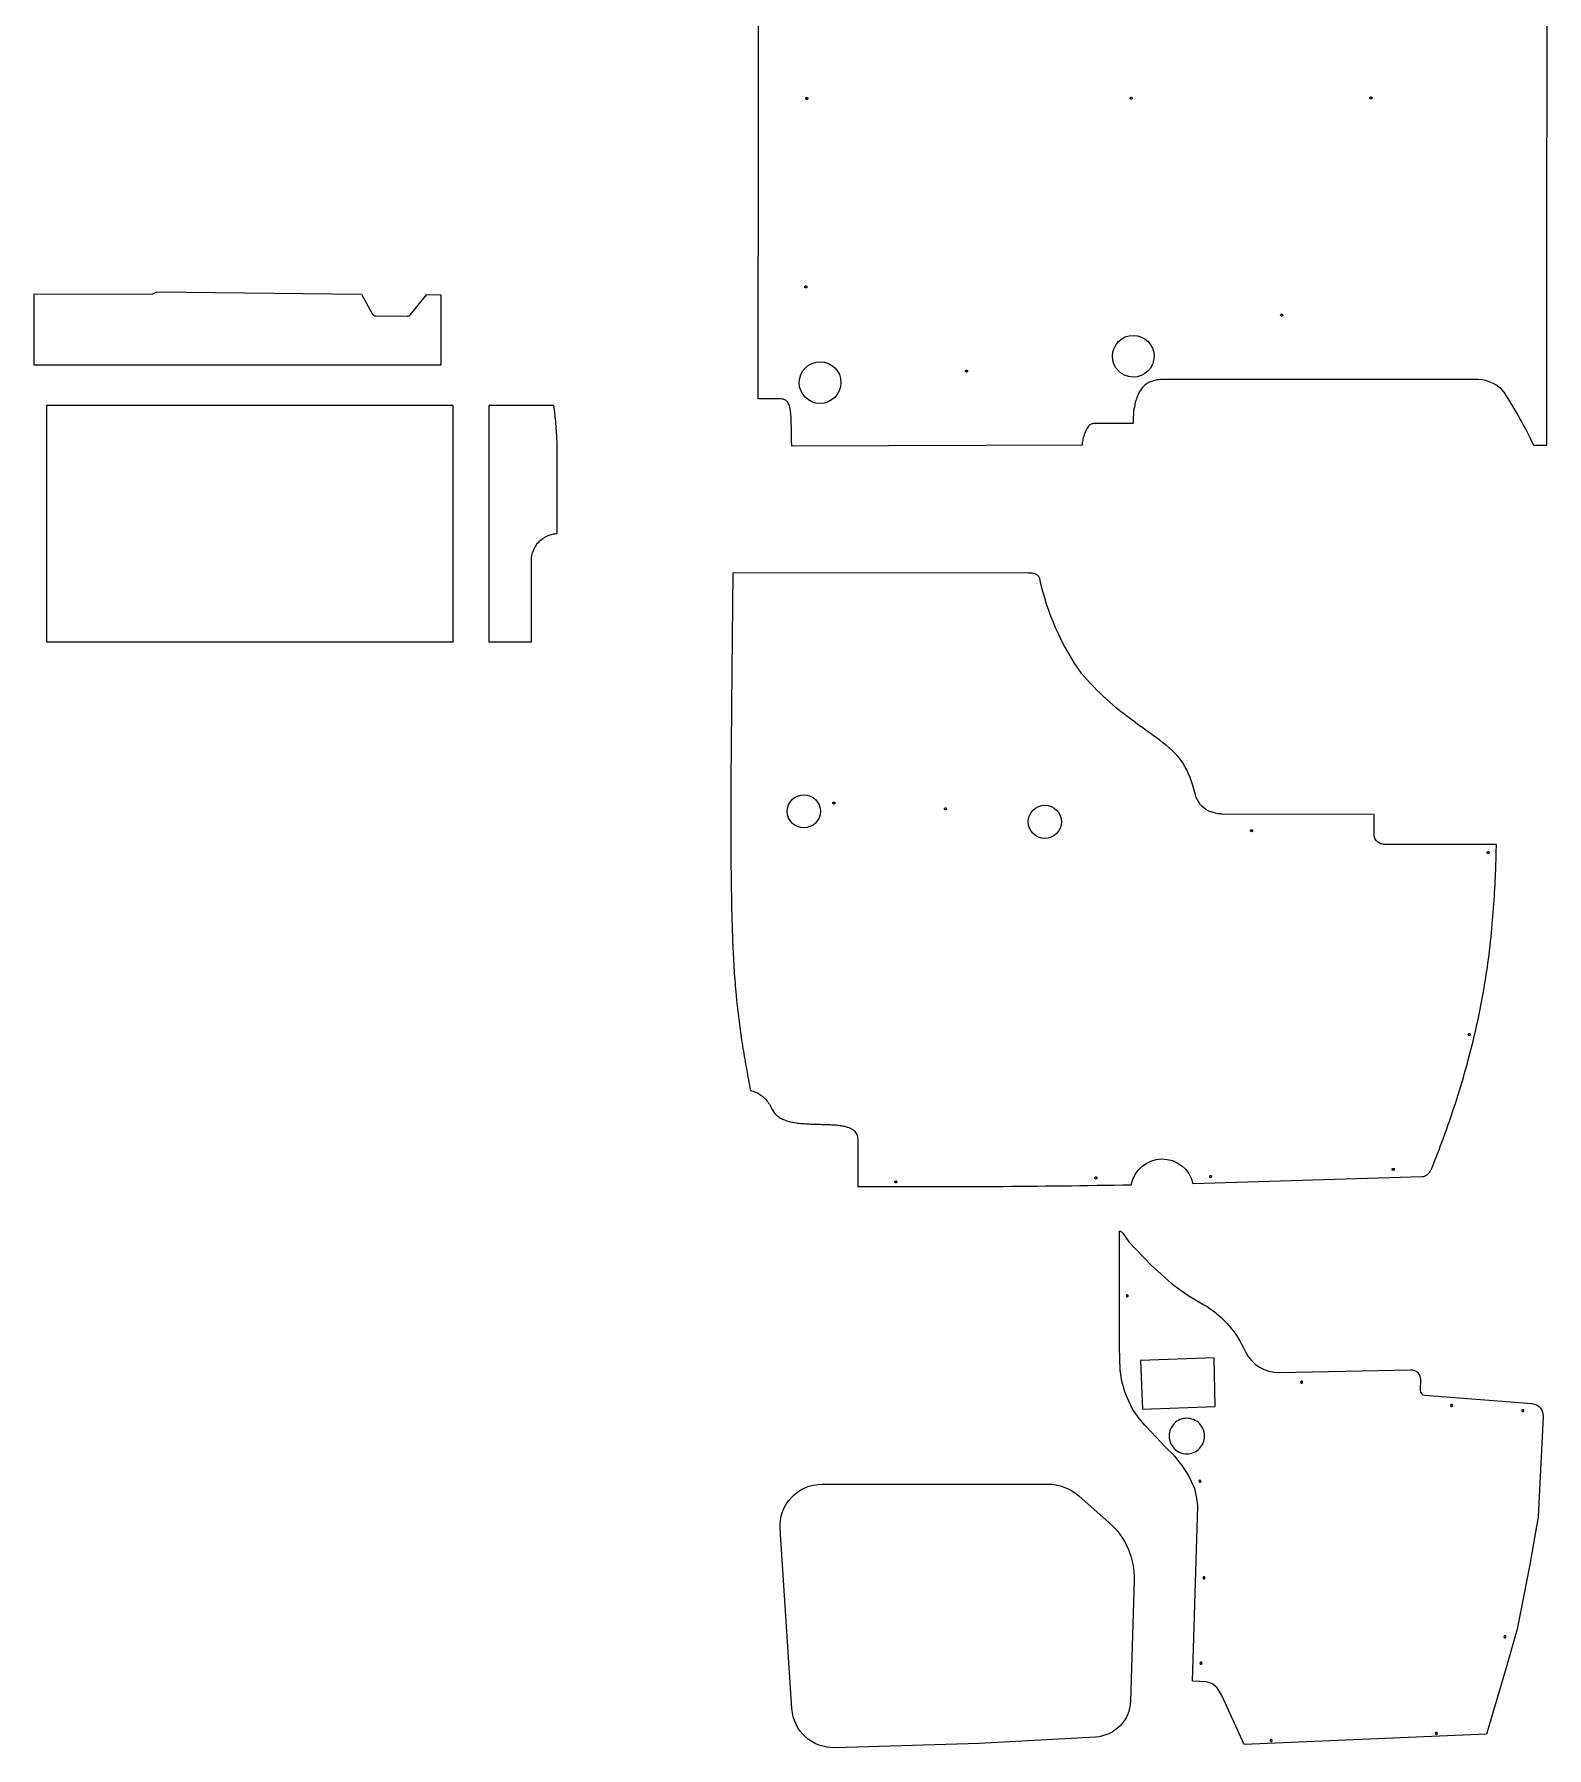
# Model space of a CAD drawing. Extents: x 573 to 5238, y 576 to 6638.
# Drawn here: x 664 to 3639, y 576 to 3947 of the extents above; entities that cross this region are included whole.
import ezdxf

# ---------------------------------------------------------------- set-up
doc = ezdxf.new("R2010")
doc.units = 0
doc.layers.add('Default Layer', color=1, linetype='CONTINUOUS')

msp = doc.modelspace()

# ---------------------------------------------------------------- linework, layer by layer
at = {"layer": 'Default Layer'}
msp.add_lwpolyline([(3639.2, 4352), (3639, 3138.1), (3613.9, 3138, 0.0325), (3555.6, 3243, 0.2121), (3504.9, 3267.7), (2888.3, 3268.1, 0.0087), (2884.2, 3268.1, 0.0262), (2874.6, 3267.3, 0.0328), (2866, 3265.5, 0.0423), (2857.9, 3262.6, 0.0634), (2848.8, 3256.8, 0.0577), (2841.8, 3249.5, 0.0411), (2837.2, 3242.2, 0.0324), (2833.5, 3234, 0.0262), (2830.6, 3224.5, 0.0211), (2828.2, 3213.5, 0.017), (2826.5, 3205.5, 0.0133), (2825.4, 3181.1), (2746.4, 3181.1, 0.0273), (2745.7, 3181, 0.082), (2743.2, 3180.2, 0.0588), (2740.7, 3178.6, 0.0445), (2738, 3175.9, 0.0357), (2735.1, 3171.9, 0.0312), (2731.9, 3165.9, 0.0328), (2728.4, 3156.6, 0.0354), (2725.9, 3145.8, 0.0301), (2725.2, 3139), (2725.2, 3139), (2154.1, 3136.7), (2153.9, 3147.6), (2153.7, 3162.7, 0.0034), (2153.2, 3181.3, 0.0071), (2152.6, 3194.3, 0.012), (2151.8, 3203.9, 0.0182), (2150.8, 3210.9, 0.0263), (2149.5, 3216.2, 0.0364), (2148, 3220.2, 0.052), (2146.1, 3223.5, 0.0978), (2142.2, 3227, 0.0593), (2138.8, 3228.5, 0.0391), (2134.9, 3229.4, 0.0244), (2130.2, 3229.9, 0.0136), (2124, 3230), (2088.3, 3230.1), (2089.3, 4352)], format="xyb", dxfattribs=at)
for points in [[(2181.8, 3821.1), (2181.8, 3821.3), (2181.8, 3821.5), (2181.9, 3821.7), (2181.9, 3821.8), (2182, 3822), (2182.1, 3822.2), (2182.2, 3822.3), (2182.4, 3822.5), (2182.5, 3822.6), (2182.7, 3822.7), (2182.8, 3822.8), (2183, 3822.9), (2183.2, 3823), (2183.4, 3823), (2183.6, 3823), (2183.8, 3823.1), (2184, 3823), (2184.2, 3823), (2184.4, 3823), (2184.6, 3822.9), (2184.7, 3822.8), (2184.9, 3822.7), (2185.1, 3822.6), (2185.2, 3822.5), (2185.3, 3822.3), (2185.4, 3822.2), (2185.5, 3822), (2185.6, 3821.8), (2185.7, 3821.7), (2185.7, 3821.5), (2185.8, 3821.3), (2185.8, 3821.1), (2185.8, 3820.9), (2185.7, 3820.7), (2185.7, 3820.5), (2185.6, 3820.3), (2185.5, 3820.1), (2185.4, 3819.9), (2185.3, 3819.8), (2185.2, 3819.6), (2185.1, 3819.5), (2184.9, 3819.4), (2184.7, 3819.3), (2184.6, 3819.2), (2184.4, 3819.1), (2184.2, 3819.1), (2184, 3819.1), (2183.8, 3819.1), (2183.6, 3819.1), (2183.4, 3819.1), (2183.2, 3819.1), (2183, 3819.2), (2182.8, 3819.3), (2182.7, 3819.4), (2182.5, 3819.5), (2182.4, 3819.6), (2182.2, 3819.8), (2182.1, 3819.9), (2182, 3820.1), (2181.9, 3820.3), (2181.9, 3820.5), (2181.8, 3820.7), (2181.8, 3820.9), (2181.8, 3821.1)], [(2819.8, 3821.2), (2819.8, 3821.4), (2819.8, 3821.6), (2819.9, 3821.8), (2819.9, 3822), (2820, 3822.1), (2820.1, 3822.3), (2820.2, 3822.4), (2820.4, 3822.6), (2820.5, 3822.7), (2820.7, 3822.8), (2820.8, 3822.9), (2821, 3823), (2821.2, 3823.1), (2821.4, 3823.1), (2821.6, 3823.2), (2821.8, 3823.2), (2822, 3823.2), (2822.2, 3823.1), (2822.4, 3823.1), (2822.6, 3823), (2822.7, 3822.9), (2822.9, 3822.8), (2823.1, 3822.7), (2823.2, 3822.6), (2823.3, 3822.4), (2823.4, 3822.3), (2823.5, 3822.1), (2823.6, 3822), (2823.7, 3821.8), (2823.7, 3821.6), (2823.8, 3821.4), (2823.8, 3821.2), (2823.8, 3821), (2823.7, 3820.8), (2823.7, 3820.6), (2823.6, 3820.4), (2823.5, 3820.2), (2823.4, 3820.1), (2823.3, 3819.9), (2823.2, 3819.8), (2823.1, 3819.6), (2822.9, 3819.5), (2822.7, 3819.4), (2822.6, 3819.3), (2822.4, 3819.3), (2822.2, 3819.2), (2822, 3819.2), (2821.8, 3819.2), (2821.6, 3819.2), (2821.4, 3819.2), (2821.2, 3819.3), (2821, 3819.3), (2820.8, 3819.4), (2820.7, 3819.5), (2820.5, 3819.6), (2820.4, 3819.8), (2820.2, 3819.9), (2820.1, 3820.1), (2820, 3820.2), (2819.9, 3820.4), (2819.9, 3820.6), (2819.8, 3820.8), (2819.8, 3821), (2819.8, 3821.2)], [(3291, 3822), (3291.1, 3822.2), (3291.1, 3822.4), (3291.1, 3822.5), (3291.2, 3822.7), (3291.3, 3822.9), (3291.4, 3823.1), (3291.5, 3823.2), (3291.6, 3823.4), (3291.8, 3823.5), (3291.9, 3823.6), (3292.1, 3823.7), (3292.3, 3823.8), (3292.5, 3823.9), (3292.6, 3823.9), (3292.8, 3823.9), (3293, 3824), (3293.3, 3823.9), (3293.5, 3823.9), (3293.6, 3823.9), (3293.8, 3823.8), (3294, 3823.7), (3294.2, 3823.6), (3294.3, 3823.5), (3294.5, 3823.4), (3294.6, 3823.2), (3294.7, 3823.1), (3294.8, 3822.9), (3294.9, 3822.7), (3295, 3822.5), (3295, 3822.4), (3295, 3822.2), (3295, 3822), (3295, 3821.7), (3295, 3821.5), (3295, 3821.4), (3294.9, 3821.2), (3294.8, 3821), (3294.7, 3820.8), (3294.6, 3820.7), (3294.5, 3820.5), (3294.3, 3820.4), (3294.2, 3820.3), (3294, 3820.2), (3293.8, 3820.1), (3293.6, 3820), (3293.5, 3820), (3293.3, 3820), (3293, 3820), (3292.8, 3820), (3292.6, 3820), (3292.5, 3820), (3292.3, 3820.1), (3292.1, 3820.2), (3291.9, 3820.3), (3291.8, 3820.4), (3291.6, 3820.5), (3291.5, 3820.7), (3291.4, 3820.8), (3291.3, 3821), (3291.2, 3821.2), (3291.1, 3821.4), (3291.1, 3821.5), (3291.1, 3821.7), (3291, 3822)], [(2179.8, 3450.2), (2179.8, 3450.4), (2179.8, 3450.6), (2179.9, 3450.8), (2179.9, 3451), (2180, 3451.1), (2180.1, 3451.3), (2180.2, 3451.5), (2180.4, 3451.6), (2180.5, 3451.7), (2180.7, 3451.8), (2180.8, 3451.9), (2181, 3452), (2181.2, 3452.1), (2181.4, 3452.1), (2181.6, 3452.2), (2181.8, 3452.2), (2182, 3452.2), (2182.2, 3452.1), (2182.4, 3452.1), (2182.6, 3452), (2182.7, 3451.9), (2182.9, 3451.8), (2183.1, 3451.7), (2183.2, 3451.6), (2183.3, 3451.5), (2183.4, 3451.3), (2183.5, 3451.1), (2183.6, 3451), (2183.7, 3450.8), (2183.7, 3450.6), (2183.8, 3450.4), (2183.8, 3450.2), (2183.8, 3450), (2183.7, 3449.8), (2183.7, 3449.6), (2183.6, 3449.4), (2183.5, 3449.2), (2183.4, 3449.1), (2183.3, 3448.9), (2183.2, 3448.8), (2183.1, 3448.6), (2182.9, 3448.5), (2182.7, 3448.4), (2182.6, 3448.3), (2182.4, 3448.3), (2182.2, 3448.2), (2182, 3448.2), (2181.8, 3448.2), (2181.6, 3448.2), (2181.4, 3448.2), (2181.2, 3448.3), (2181, 3448.3), (2180.8, 3448.4), (2180.7, 3448.5), (2180.5, 3448.6), (2180.4, 3448.8), (2180.2, 3448.9), (2180.1, 3449.1), (2180, 3449.2), (2179.9, 3449.4), (2179.9, 3449.6), (2179.8, 3449.8), (2179.8, 3450), (2179.8, 3450.2)], [(3115.8, 3394.7), (3115.8, 3394.9), (3115.8, 3395.1), (3115.9, 3395.3), (3115.9, 3395.5), (3116, 3395.7), (3116.1, 3395.8), (3116.2, 3396), (3116.4, 3396.1), (3116.5, 3396.3), (3116.7, 3396.4), (3116.8, 3396.5), (3117, 3396.6), (3117.2, 3396.6), (3117.4, 3396.7), (3117.6, 3396.7), (3117.8, 3396.7), (3118, 3396.7), (3118.2, 3396.7), (3118.4, 3396.6), (3118.6, 3396.6), (3118.7, 3396.5), (3118.9, 3396.4), (3119.1, 3396.3), (3119.2, 3396.1), (3119.3, 3396), (3119.4, 3395.8), (3119.5, 3395.7), (3119.6, 3395.5), (3119.7, 3395.3), (3119.7, 3395.1), (3119.8, 3394.9), (3119.8, 3394.7), (3119.8, 3394.5), (3119.7, 3394.3), (3119.7, 3394.1), (3119.6, 3393.9), (3119.5, 3393.8), (3119.4, 3393.6), (3119.3, 3393.4), (3119.2, 3393.3), (3119.1, 3393.2), (3118.9, 3393.1), (3118.7, 3393), (3118.6, 3392.9), (3118.4, 3392.8), (3118.2, 3392.8), (3118, 3392.7), (3117.8, 3392.7), (3117.6, 3392.7), (3117.4, 3392.8), (3117.2, 3392.8), (3117, 3392.9), (3116.8, 3393), (3116.7, 3393.1), (3116.5, 3393.2), (3116.4, 3393.3), (3116.2, 3393.4), (3116.1, 3393.6), (3116, 3393.8), (3115.9, 3393.9), (3115.9, 3394.1), (3115.8, 3394.3), (3115.8, 3394.5), (3115.8, 3394.7)], [(2495.8, 3284.5), (2495.8, 3284.7), (2495.8, 3284.9), (2495.9, 3285.1), (2495.9, 3285.3), (2496, 3285.5), (2496.1, 3285.7), (2496.2, 3285.8), (2496.4, 3285.9), (2496.5, 3286.1), (2496.7, 3286.2), (2496.8, 3286.3), (2497, 3286.4), (2497.2, 3286.4), (2497.4, 3286.5), (2497.6, 3286.5), (2497.8, 3286.5), (2498, 3286.5), (2498.2, 3286.5), (2498.4, 3286.4), (2498.6, 3286.4), (2498.7, 3286.3), (2498.9, 3286.2), (2499.1, 3286.1), (2499.2, 3285.9), (2499.3, 3285.8), (2499.4, 3285.7), (2499.5, 3285.5), (2499.6, 3285.3), (2499.7, 3285.1), (2499.7, 3284.9), (2499.8, 3284.7), (2499.8, 3284.5), (2499.8, 3284.3), (2499.7, 3284.1), (2499.7, 3283.9), (2499.6, 3283.8), (2499.5, 3283.6), (2499.4, 3283.4), (2499.3, 3283.3), (2499.2, 3283.1), (2499.1, 3283), (2498.9, 3282.9), (2498.7, 3282.8), (2498.6, 3282.7), (2498.4, 3282.6), (2498.2, 3282.6), (2498, 3282.5), (2497.8, 3282.5), (2497.6, 3282.5), (2497.4, 3282.6), (2497.2, 3282.6), (2497, 3282.7), (2496.8, 3282.8), (2496.7, 3282.9), (2496.5, 3283), (2496.4, 3283.1), (2496.2, 3283.3), (2496.1, 3283.4), (2496, 3283.6), (2495.9, 3283.8), (2495.9, 3283.9), (2495.8, 3284.1), (2495.8, 3284.3), (2495.8, 3284.5)], [(688, 2752), (1488, 2752), (1488, 3217), (688, 3217), (688, 2752)], [(2239, 2434.6), (2239, 2434.4), (2239, 2434.2), (2238.9, 2434), (2238.8, 2433.8), (2238.8, 2433.7), (2238.7, 2433.5), (2238.5, 2433.3), (2238.4, 2433.2), (2238.3, 2433.1), (2238.1, 2433), (2237.9, 2432.9), (2237.8, 2432.8), (2237.6, 2432.7), (2237.4, 2432.7), (2237.2, 2432.6), (2237, 2432.6), (2236.8, 2432.6), (2236.6, 2432.7), (2236.4, 2432.7), (2236.2, 2432.8), (2236, 2432.9), (2235.9, 2433), (2235.7, 2433.1), (2235.6, 2433.2), (2235.5, 2433.3), (2235.3, 2433.5), (2235.2, 2433.7), (2235.2, 2433.8), (2235.1, 2434), (2235, 2434.2), (2235, 2434.4), (2235, 2434.6), (2235, 2434.8), (2235, 2435), (2235.1, 2435.2), (2235.2, 2435.4), (2235.2, 2435.6), (2235.3, 2435.7), (2235.5, 2435.9), (2235.6, 2436), (2235.7, 2436.2), (2235.9, 2436.3), (2236, 2436.4), (2236.2, 2436.5), (2236.4, 2436.5), (2236.6, 2436.6), (2236.8, 2436.6), (2237, 2436.6), (2237.2, 2436.6), (2237.4, 2436.6), (2237.6, 2436.5), (2237.8, 2436.5), (2237.9, 2436.4), (2238.1, 2436.3), (2238.3, 2436.2), (2238.4, 2436), (2238.5, 2435.9), (2238.7, 2435.7), (2238.8, 2435.6), (2238.8, 2435.4), (2238.9, 2435.2), (2239, 2435), (2239, 2434.8), (2239, 2434.6)], [(2458.6, 2423.1), (2458.5, 2422.9), (2458.5, 2422.7), (2458.5, 2422.5), (2458.4, 2422.3), (2458.3, 2422.2), (2458.2, 2422), (2458.1, 2421.9), (2458, 2421.7), (2457.8, 2421.6), (2457.7, 2421.5), (2457.5, 2421.4), (2457.3, 2421.3), (2457.2, 2421.2), (2457, 2421.2), (2456.8, 2421.1), (2456.6, 2421.1), (2456.4, 2421.1), (2456.2, 2421.2), (2456, 2421.2), (2455.8, 2421.3), (2455.6, 2421.4), (2455.4, 2421.5), (2455.3, 2421.6), (2455.1, 2421.7), (2455, 2421.9), (2454.9, 2422), (2454.8, 2422.2), (2454.7, 2422.3), (2454.6, 2422.5), (2454.6, 2422.7), (2454.6, 2422.9), (2454.6, 2423.1), (2454.6, 2423.3), (2454.6, 2423.5), (2454.6, 2423.7), (2454.7, 2423.9), (2454.8, 2424.1), (2454.9, 2424.2), (2455, 2424.4), (2455.1, 2424.5), (2455.3, 2424.7), (2455.4, 2424.8), (2455.6, 2424.9), (2455.8, 2425), (2456, 2425), (2456.2, 2425.1), (2456.4, 2425.1), (2456.6, 2425.1), (2456.8, 2425.1), (2457, 2425.1), (2457.2, 2425), (2457.3, 2425), (2457.5, 2424.9), (2457.7, 2424.8), (2457.8, 2424.7), (2458, 2424.5), (2458.1, 2424.4), (2458.2, 2424.2), (2458.3, 2424.1), (2458.4, 2423.9), (2458.5, 2423.7), (2458.5, 2423.5), (2458.5, 2423.3), (2458.6, 2423.1)], [(3060.7, 2380.2), (3060.7, 2380), (3060.7, 2379.8), (3060.7, 2379.6), (3060.6, 2379.4), (3060.5, 2379.3), (3060.4, 2379.1), (3060.3, 2378.9), (3060.2, 2378.8), (3060, 2378.7), (3059.9, 2378.6), (3059.7, 2378.5), (3059.5, 2378.4), (3059.3, 2378.3), (3059.1, 2378.3), (3058.9, 2378.2), (3058.7, 2378.2), (3058.5, 2378.2), (3058.3, 2378.3), (3058.1, 2378.3), (3058, 2378.4), (3057.8, 2378.5), (3057.6, 2378.6), (3057.5, 2378.7), (3057.3, 2378.8), (3057.2, 2378.9), (3057.1, 2379.1), (3057, 2379.3), (3056.9, 2379.4), (3056.8, 2379.6), (3056.8, 2379.8), (3056.8, 2380), (3056.7, 2380.2), (3056.8, 2380.4), (3056.8, 2380.6), (3056.8, 2380.8), (3056.9, 2381), (3057, 2381.2), (3057.1, 2381.3), (3057.2, 2381.5), (3057.3, 2381.6), (3057.5, 2381.8), (3057.6, 2381.9), (3057.8, 2382), (3058, 2382.1), (3058.1, 2382.1), (3058.3, 2382.2), (3058.5, 2382.2), (3058.7, 2382.2), (3058.9, 2382.2), (3059.1, 2382.2), (3059.3, 2382.1), (3059.5, 2382.1), (3059.7, 2382), (3059.9, 2381.9), (3060, 2381.8), (3060.2, 2381.6), (3060.3, 2381.5), (3060.4, 2381.3), (3060.5, 2381.2), (3060.6, 2381), (3060.7, 2380.8), (3060.7, 2380.6), (3060.7, 2380.4), (3060.7, 2380.2)], [(3526, 2337.1), (3526, 2336.9), (3526, 2336.7), (3525.9, 2336.5), (3525.8, 2336.3), (3525.8, 2336.2), (3525.7, 2336), (3525.5, 2335.8), (3525.4, 2335.7), (3525.3, 2335.6), (3525.1, 2335.5), (3525, 2335.4), (3524.8, 2335.3), (3524.6, 2335.2), (3524.4, 2335.2), (3524.2, 2335.1), (3524, 2335.1), (3523.8, 2335.1), (3523.6, 2335.2), (3523.4, 2335.2), (3523.2, 2335.3), (3523.1, 2335.4), (3522.9, 2335.5), (3522.7, 2335.6), (3522.6, 2335.7), (3522.5, 2335.8), (3522.3, 2336), (3522.2, 2336.2), (3522.2, 2336.3), (3522.1, 2336.5), (3522, 2336.7), (3522, 2336.9), (3522, 2337.1), (3522, 2337.3), (3522, 2337.5), (3522.1, 2337.7), (3522.2, 2337.9), (3522.2, 2338.1), (3522.3, 2338.2), (3522.5, 2338.4), (3522.6, 2338.5), (3522.7, 2338.7), (3522.9, 2338.8), (3523.1, 2338.9), (3523.2, 2339), (3523.4, 2339), (3523.6, 2339.1), (3523.8, 2339.1), (3524, 2339.1), (3524.2, 2339.1), (3524.4, 2339.1), (3524.6, 2339), (3524.8, 2339), (3525, 2338.9), (3525.1, 2338.8), (3525.3, 2338.7), (3525.4, 2338.5), (3525.5, 2338.4), (3525.7, 2338.2), (3525.8, 2338.1), (3525.8, 2337.9), (3525.9, 2337.7), (3526, 2337.5), (3526, 2337.3), (3526, 2337.1)], [(3488.9, 1979.1), (3488.9, 1978.9), (3488.9, 1978.7), (3488.8, 1978.5), (3488.7, 1978.3), (3488.7, 1978.1), (3488.6, 1977.9), (3488.4, 1977.8), (3488.3, 1977.6), (3488.2, 1977.5), (3488, 1977.4), (3487.9, 1977.3), (3487.7, 1977.2), (3487.5, 1977.1), (3487.3, 1977.1), (3487.1, 1977.1), (3486.9, 1977.1), (3486.7, 1977.1), (3486.5, 1977.1), (3486.3, 1977.1), (3486.1, 1977.2), (3486, 1977.3), (3485.8, 1977.4), (3485.6, 1977.5), (3485.5, 1977.6), (3485.4, 1977.8), (3485.2, 1977.9), (3485.1, 1978.1), (3485.1, 1978.3), (3485, 1978.5), (3484.9, 1978.7), (3484.9, 1978.9), (3484.9, 1979.1), (3484.9, 1979.3), (3484.9, 1979.5), (3485, 1979.7), (3485.1, 1979.8), (3485.1, 1980), (3485.2, 1980.2), (3485.4, 1980.3), (3485.5, 1980.5), (3485.6, 1980.6), (3485.8, 1980.7), (3486, 1980.8), (3486.1, 1980.9), (3486.3, 1981), (3486.5, 1981), (3486.7, 1981), (3486.9, 1981.1), (3487.1, 1981), (3487.3, 1981), (3487.5, 1981), (3487.7, 1980.9), (3487.9, 1980.8), (3488, 1980.7), (3488.2, 1980.6), (3488.3, 1980.5), (3488.4, 1980.3), (3488.6, 1980.2), (3488.7, 1980), (3488.7, 1979.8), (3488.8, 1979.7), (3488.9, 1979.5), (3488.9, 1979.3), (3488.9, 1979.1)], [(2360.8, 1689.1), (2360.8, 1688.9), (2360.8, 1688.7), (2360.7, 1688.5), (2360.7, 1688.3), (2360.6, 1688.2), (2360.5, 1688), (2360.4, 1687.8), (2360.3, 1687.7), (2360.1, 1687.6), (2360, 1687.4), (2359.8, 1687.3), (2359.6, 1687.3), (2359.4, 1687.2), (2359.2, 1687.1), (2359, 1687.1), (2358.8, 1687.1), (2358.6, 1687.1), (2358.4, 1687.1), (2358.2, 1687.2), (2358.1, 1687.3), (2357.9, 1687.3), (2357.7, 1687.4), (2357.6, 1687.6), (2357.4, 1687.7), (2357.3, 1687.8), (2357.2, 1688), (2357.1, 1688.2), (2357, 1688.3), (2356.9, 1688.5), (2356.9, 1688.7), (2356.9, 1688.9), (2356.8, 1689.1), (2356.9, 1689.3), (2356.9, 1689.5), (2356.9, 1689.7), (2357, 1689.9), (2357.1, 1690.1), (2357.2, 1690.2), (2357.3, 1690.4), (2357.4, 1690.5), (2357.6, 1690.7), (2357.7, 1690.8), (2357.9, 1690.9), (2358.1, 1691), (2358.2, 1691), (2358.4, 1691.1), (2358.6, 1691.1), (2358.8, 1691.1), (2359, 1691.1), (2359.2, 1691.1), (2359.4, 1691), (2359.6, 1691), (2359.8, 1690.9), (2360, 1690.8), (2360.1, 1690.7), (2360.3, 1690.5), (2360.4, 1690.4), (2360.5, 1690.2), (2360.6, 1690.1), (2360.7, 1689.9), (2360.7, 1689.7), (2360.8, 1689.5), (2360.8, 1689.3), (2360.8, 1689.1)], [(2754.1, 1697.1), (2754.1, 1696.9), (2754.1, 1696.7), (2754, 1696.5), (2754, 1696.4), (2753.9, 1696.2), (2753.8, 1696), (2753.7, 1695.9), (2753.5, 1695.7), (2753.4, 1695.6), (2753.3, 1695.5), (2753.1, 1695.4), (2752.9, 1695.3), (2752.7, 1695.2), (2752.5, 1695.2), (2752.3, 1695.2), (2752.1, 1695.1), (2751.9, 1695.2), (2751.7, 1695.2), (2751.5, 1695.2), (2751.4, 1695.3), (2751.2, 1695.4), (2751, 1695.5), (2750.9, 1695.6), (2750.7, 1695.7), (2750.6, 1695.9), (2750.5, 1696), (2750.4, 1696.2), (2750.3, 1696.4), (2750.2, 1696.5), (2750.2, 1696.7), (2750.1, 1696.9), (2750.1, 1697.1), (2750.1, 1697.3), (2750.2, 1697.5), (2750.2, 1697.7), (2750.3, 1697.9), (2750.4, 1698.1), (2750.5, 1698.3), (2750.6, 1698.4), (2750.7, 1698.6), (2750.9, 1698.7), (2751, 1698.8), (2751.2, 1698.9), (2751.4, 1699), (2751.5, 1699.1), (2751.7, 1699.1), (2751.9, 1699.1), (2752.1, 1699.1), (2752.3, 1699.1), (2752.5, 1699.1), (2752.7, 1699.1), (2752.9, 1699), (2753.1, 1698.9), (2753.3, 1698.8), (2753.4, 1698.7), (2753.5, 1698.6), (2753.7, 1698.4), (2753.8, 1698.3), (2753.9, 1698.1), (2754, 1697.9), (2754, 1697.7), (2754.1, 1697.5), (2754.1, 1697.3), (2754.1, 1697.1)], [(2980.1, 1699.8), (2980.1, 1699.6), (2980.1, 1699.4), (2980.1, 1699.2), (2980, 1699), (2979.9, 1698.8), (2979.8, 1698.7), (2979.7, 1698.5), (2979.6, 1698.4), (2979.4, 1698.3), (2979.3, 1698.1), (2979.1, 1698), (2978.9, 1698), (2978.7, 1697.9), (2978.5, 1697.8), (2978.3, 1697.8), (2978.1, 1697.8), (2977.9, 1697.8), (2977.7, 1697.8), (2977.5, 1697.9), (2977.4, 1698), (2977.2, 1698), (2977, 1698.1), (2976.9, 1698.3), (2976.7, 1698.4), (2976.6, 1698.5), (2976.5, 1698.7), (2976.4, 1698.8), (2976.3, 1699), (2976.2, 1699.2), (2976.2, 1699.4), (2976.2, 1699.6), (2976.1, 1699.8), (2976.2, 1700), (2976.2, 1700.2), (2976.2, 1700.4), (2976.3, 1700.6), (2976.4, 1700.8), (2976.5, 1700.9), (2976.6, 1701.1), (2976.7, 1701.2), (2976.9, 1701.3), (2977, 1701.5), (2977.2, 1701.6), (2977.4, 1701.6), (2977.5, 1701.7), (2977.7, 1701.8), (2977.9, 1701.8), (2978.1, 1701.8), (2978.3, 1701.8), (2978.5, 1701.8), (2978.7, 1701.7), (2978.9, 1701.6), (2979.1, 1701.6), (2979.3, 1701.5), (2979.4, 1701.3), (2979.6, 1701.2), (2979.7, 1701.1), (2979.8, 1700.9), (2979.9, 1700.8), (2980, 1700.6), (2980.1, 1700.4), (2980.1, 1700.2), (2980.1, 1700), (2980.1, 1699.8)], [(3339.4, 1713.9), (3339.3, 1713.7), (3339.3, 1713.5), (3339.3, 1713.3), (3339.2, 1713.1), (3339.1, 1712.9), (3339, 1712.8), (3338.9, 1712.6), (3338.8, 1712.5), (3338.6, 1712.3), (3338.5, 1712.2), (3338.3, 1712.1), (3338.1, 1712), (3337.9, 1712), (3337.8, 1711.9), (3337.6, 1711.9), (3337.4, 1711.9), (3337.1, 1711.9), (3337, 1711.9), (3336.8, 1712), (3336.6, 1712), (3336.4, 1712.1), (3336.2, 1712.2), (3336.1, 1712.3), (3335.9, 1712.5), (3335.8, 1712.6), (3335.7, 1712.8), (3335.6, 1712.9), (3335.5, 1713.1), (3335.4, 1713.3), (3335.4, 1713.5), (3335.4, 1713.7), (3335.4, 1713.9), (3335.4, 1714.1), (3335.4, 1714.3), (3335.4, 1714.5), (3335.5, 1714.7), (3335.6, 1714.8), (3335.7, 1715), (3335.8, 1715.2), (3335.9, 1715.3), (3336.1, 1715.4), (3336.2, 1715.5), (3336.4, 1715.6), (3336.6, 1715.7), (3336.8, 1715.8), (3337, 1715.8), (3337.1, 1715.9), (3337.4, 1715.9), (3337.6, 1715.9), (3337.8, 1715.8), (3337.9, 1715.8), (3338.1, 1715.7), (3338.3, 1715.6), (3338.5, 1715.5), (3338.6, 1715.4), (3338.8, 1715.3), (3338.9, 1715.2), (3339, 1715), (3339.1, 1714.8), (3339.2, 1714.7), (3339.3, 1714.5), (3339.3, 1714.3), (3339.3, 1714.1), (3339.4, 1713.9)], [(2844.2, 1242.1), (2987.2, 1247.2), (2985.1, 1343.2), (2840.1, 1338.1), (2844.2, 1242.1)]]:
    msp.add_lwpolyline(points, close=True, dxfattribs=at)
for points in [[(664, 3436.8), (895.9, 3436), (905.2, 3440.1), (1308, 3436.1), (1328.8, 3397.4, 0.274031), (1335.7, 3393.2), (1397.5, 3392.6, 0.22603), (1403.8, 3395.5), (1436.4, 3434.9), (1464, 3434.6), (1464, 3296), (664, 3296), (664, 3436.8)], [(2784.8, 3313.9, -0.4142), (2826.1, 3354.7, -0.4142), (2866.8, 3313.4, -0.4142), (2825.6, 3272.7, -0.4142), (2784.8, 3313.9)], [(2168.8, 3262, -0.4142), (2210.1, 3302.8, -0.4142), (2250.8, 3261.5, -0.4142), (2209.6, 3220.8, -0.4142), (2168.8, 3262)], [(1686.3, 3216.7), (1558, 3216.7), (1558, 2752), (1642, 2752), (1642, 2911.8, -0.0954), (1645.8, 2931.5, -0.127), (1661.3, 2952.6, -0.0907), (1678.4, 2962.1, -0.064054), (1692.7, 2964.9), (1692.9, 3082), (1692.8, 3090), (1692.8, 3098), (1692.8, 3106.1), (1692.9, 3114.1), (1692.8, 3122.1), (1692.8, 3126.1), (1692.8, 3130.1), (1692.7, 3134.1), (1692.6, 3138.1), (1692.5, 3142.1), (1692.4, 3146.1), (1692.2, 3150.1), (1692, 3154.3), (1691.8, 3158.5), (1691.5, 3162.8), (1691.2, 3167.2), (1690.9, 3171.6), (1690.5, 3176.1), (1690.1, 3180.6), (1689.7, 3185.1), (1689.3, 3189.7), (1688.8, 3194.2), (1688.4, 3198.8), (1687.9, 3203.3), (1687.4, 3207.8), (1686.8, 3212.3), (1686.3, 3216.7)], [(2724.9, 2688.8, -0.1029), (2642, 2875.6, 0.0676), (2640.5, 2879.3, 0.1084), (2636.9, 2883.2, 0.0601), (2633.5, 2885, 0.044), (2629.4, 2886.2, 0.0333), (2624.2, 2886.9, 0.0176), (2620.1, 2887.1), (2038.3, 2887.3), (2036.1, 2695.2), (2034.8, 2548.5, 0.0012), (2034.2, 2435.5, 0.0018), (2034.3, 2344.2, 0.0024), (2035, 2270.4, 0.0032), (2036.2, 2208.4, 0.0041), (2038.1, 2154.9, 0.0053), (2040.7, 2105.5, 0.007), (2044.6, 2056.7, 0.0142), (2054.7, 1973, 0.0058), (2061.5, 1930.8, 0.0035), (2068.9, 1890.2, 0.0011), (2072.8, 1869.2, -0.0456), (2083.8, 1865.4, -0.0933), (2101.1, 1853.3, -0.0452), (2108.5, 1844.3, -0.0362), (2114, 1834.6, -0.0061), (2114.9, 1832.6, 0.0929), (2123.5, 1821.2, 0.0473), (2130.2, 1816, 0.0379), (2137.9, 1812, 0.0301), (2146.6, 1808.9, 0.0237), (2156.5, 1806.5, 0.0186), (2168, 1804.7, 0.0134), (2180.9, 1803.6, 0.0082), (2195.2, 1802.9, 0.0026), (2209.4, 1802.5, -0.0029), (2223.5, 1802.2, -0.0086), (2236.1, 1801.6, -0.0143), (2247, 1800.6, -0.0196), (2255.7, 1799.1, -0.0264), (2263.1, 1797.2, -0.0341), (2269.1, 1794.9, -0.0436), (2274, 1792, -0.0591), (2278.3, 1788.1, -0.1029), (2282.6, 1780.5, -0.0548), (2283.7, 1774.9, -0.0201), (2283.8, 1772.3), (2283.9, 1680.3, 0.0058), (2821.9, 1683.6, -0.3561), (2881.7, 1734.3, -0.3561), (2943.3, 1685.9), (3394.5, 1699.8, 0.0446), (3398.7, 1700.6, 0.085), (3403.9, 1703.2, 0.0565), (3407.2, 1706.2, 0.0383), (3409.9, 1709.8, 0.0266), (3412.5, 1714.6, 0.0172), (3415.3, 1720.8, 0.0085), (3418, 1727.8, 0.0077), (3442.5, 1793.7, 0.009), (3464.8, 1860.2, 0.0104), (3484.9, 1929.1, 0.0131), (3504.1, 2008.7, 0.0184), (3523.4, 2118.6, 0.0107), (3531.4, 2188.3, 0.0083), (3536.2, 2250.7, 0.0066), (3539.1, 2310.8, 0.0038), (3540.2, 2353.3), (3320, 2353.2, -0.0704), (3313.1, 2354.6, -0.0814), (3307, 2357.9, -0.1191), (3301.4, 2364.8, -0.094), (3299.6, 2371.9), (3299.6, 2372.1), (3299.5, 2411.8), (3000.8, 2412.5, 0.0662), (2992.2, 2413.6), (2983.1, 2415.7, 0.0777), (2974.5, 2418.8, -0.2237), (2948.2, 2451), (2943.1, 2469.4, 0.1045), (2913.5, 2526.9, 0.0458), (2865.2, 2567.3), (2848.3, 2580.1, -0.0275), (2827.5, 2595, -0.062), (2724.9, 2688.8)], [(2145.2, 2418.2, -0.4142), (2177.9, 2450.9, -0.4142), (2210.5, 2418.2, -0.4142), (2177.9, 2385.6, -0.4142), (2145.2, 2418.2)], [(2619.3, 2397.6, -0.4142), (2652, 2430.3, -0.4142), (2684.6, 2397.6, -0.4142), (2652, 2364.9, -0.4142), (2619.3, 2397.6)], [(2798.9, 1592.6, -0.200439), (2805.4, 1588.4), (2817.1, 1571.2), (2861.1, 1525.2), (2901.1, 1489.2), (2932.1, 1467.2), (2965, 1447.6, -0.145504), (3042.3, 1363.8), (3046.8, 1354.7, 0.292018), (3113.4, 1314.2), (3371.3, 1319.7, -0.204324), (3385.2, 1314.2, -0.204324), (3390.7, 1300.4), (3390.3, 1279.6, 0.397316), (3399.5, 1269.4), (3609.9, 1253, -0.405949), (3632, 1227.9), (3622.1, 1030.2), (3606.1, 936.2), (3581.1, 809.2), (3559.1, 731.2), (3521, 602.6), (3043.8, 582), (3000.9, 677.6), (2990.8, 693.9), (2981.7, 701.4), (2969.8, 705.9), (2942.7, 707.1), (2952.9, 1051), (2951.2, 1067.3), (2947.2, 1085.7), (2934.1, 1113.7), (2922.4, 1131.3), (2907.4, 1149.3), (2888.7, 1168.1), (2871.3, 1186.3), (2848.4, 1210.6), (2837.3, 1223.7), (2824.4, 1242.4), (2817.3, 1257.6), (2809.2, 1276.2), (2803.5, 1297), (2800, 1318.7), (2798.8, 1364.1), (2798.9, 1592.6)], [(2814.1, 1463.2, 0.414214), (2816.1, 1465.2, 0.414214), (2814.1, 1467.2, 0.414214), (2812.1, 1465.2, 0.414214), (2814.1, 1463.2)], [(3157.1, 1293.2, 0.414214), (3159.1, 1295.2, 0.414214), (3157.1, 1297.2, 0.414214), (3155.1, 1295.2, 0.414214), (3157.1, 1293.2)], [(3452.1, 1247.2, 0.414214), (3454.1, 1249.2, 0.414214), (3452.1, 1251.2, 0.414214), (3450.1, 1249.2, 0.414214), (3452.1, 1247.2)], [(2931.2, 1154.2, 0.414214), (2966.2, 1189.2, 0.414214), (2931.2, 1224.2, 0.414214), (2896.2, 1189.2, 0.414214), (2931.2, 1154.2)], [(3592.1, 1237.2, 0.414214), (3594.1, 1239.2, 0.414214), (3592.1, 1241.2, 0.414214), (3590.1, 1239.2, 0.414214), (3592.1, 1237.2)], [(2718.7, 1071.4), (2778.6, 1018.6, -0.222784), (2827.5, 905.6), (2820.5, 667.7, -0.389968), (2751.5, 597), (2522.5, 584.6), (2239.1, 576, -0.404036), (2154.3, 653.1), (2131.2, 1006.7, -0.207394), (2153.4, 1068.5, -0.207394), (2213.6, 1094.6), (2657.5, 1094.6, -0.182864), (2718.7, 1071.4)], [(2957.1, 1098.2, 0.414214), (2959.1, 1100.2, 0.414214), (2957.1, 1102.2, 0.414214), (2955.1, 1100.2, 0.414214), (2957.1, 1098.2)], [(2965.1, 908.2, 0.414214), (2967.1, 910.2, 0.414214), (2965.1, 912.2, 0.414214), (2963.1, 910.2, 0.414214), (2965.1, 908.2)], [(3557.1, 792.2, 0.414214), (3559.1, 794.2, 0.414214), (3557.1, 796.2, 0.414214), (3555.1, 794.2, 0.414214), (3557.1, 792.2)], [(2959.1, 740.2, 0.414214), (2961.1, 742.2, 0.414214), (2959.1, 744.2, 0.414214), (2957.1, 742.2, 0.414214), (2959.1, 740.2)], [(3097.1, 588.2, 0.414214), (3099.1, 590.2, 0.414214), (3097.1, 592.2, 0.414214), (3095.1, 590.2, 0.414214), (3097.1, 588.2)], [(3422.1, 602.2, 0.414214), (3424.1, 604.2, 0.414214), (3422.1, 606.2, 0.414214), (3420.1, 604.2, 0.414214), (3422.1, 602.2)]]:
    msp.add_lwpolyline(points, format="xyb", close=True, dxfattribs=at)

doc.saveas('drawing.dxf')
